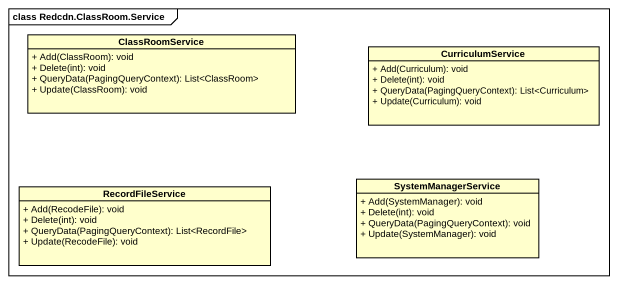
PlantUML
@startuml
mainframe class Redcdn.ClassRoom.Service
hide circle
hide empty members
skinparam classAttributeIconSize 0
class ClassRoomService {
  + Add(ClassRoom): void
  + Delete(int): void
  + QueryData(PagingQueryContext): List<ClassRoom>
  + Update(ClassRoom): void
}
class CurriculumService {
  + Add(Curriculum): void
  + Delete(int): void
  + QueryData(PagingQueryContext): List<Curriculum>
  + Update(Curriculum): void
}
class RecordFileService {
  + Add(RecodeFile): void
  + Delete(int): void
  + QueryData(PagingQueryContext): List<RecordFile>
  + Update(RecodeFile): void
}
class SystemManagerService {
  + Add(SystemManager): void
  + Delete(int): void
  + QueryData(PagingQueryContext): void
  + Update(SystemManager): void
}
@enduml
